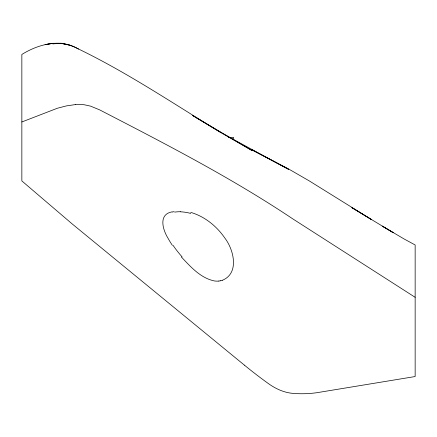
<?xml version="1.0" encoding="UTF-8"?>
<svg xmlns="http://www.w3.org/2000/svg" width="437" height="437" viewBox="0 0 437 437"><rect width="100%" height="100%" fill="white"/><g stroke="black" fill="none" stroke-linecap="round" stroke-linejoin="round"><path stroke-width="0.66" d="M21.85 121.972L57.373 108.245L66.419 105.896L75.47 104.574M222.433 280.275C239.574 273.24 233.833 249.784 224.837 238.039C216.632 226.131 204.691 216.446 190.707 212.377M171.998 211.869C158.183 214.392 162.81 229.72 167.841 237.919A68.347 28.476 40.3 0 0 171.998 244.78L172.336 245.294M218.811 281.067L220.259 280.854M228.507 137.398L233.566 137.398L233.566 139.441M69.893 45.186L61.338 43.41L52.784 43.831C61.715 42.345 70.625 44.749 78.442 49.02C60.634 38.227 38.412 44.148 21.85 54.456L21.85 180.923L72.455 224.154L244.392 365.135M78.442 48.966C127.866 72.897 173.467 103.667 220.259 132.198L193.569 116.171M192.406 115.406L194.148 116.428M195.306 117.116L251.87 150.448L220.259 132.285L288.688 169.387L251.87 149.825L288.688 169.021L309.325 180.934L371.324 219.472L351.889 207.668L393.24 232.686L382.282 226.109L404.192 239.023L415.15 244.966L415.15 376.541L316.787 392.716A107.852 107.852 0 0 1 292.653 393.349C283.87 392.568 275.632 388.755 268.526 383.67A461.352 461.352 0 0 1 244.398 365.13M415.15 297.307L292.653 218.79C231.135 177.641 165.252 143.784 99.603 109.845L90.552 106.131L84.516 104.809A39.423 39.423 0 0 0 75.47 104.574M181.415 257.027C190.636 266.827 200.528 278.019 214.277 280.925A20.015 13.913 38 0 0 218.806 281.057M174.691 212.131A29.645 13.684 17.2 0 1 180.771 211.721M172.265 212.049A31.743 14.066 15.6 0 1 174.128 211.628M180.7 211.836A27.93 14.618 21.5 0 1 190.718 213.409M222.389 280.221A24.707 15.95 30.2 0 1 220.215 280.789M182.092 256.912A72.395 32.087 38.8 0 1 173.068 245.365M52.784 43.312L45.049 44.661L52.784 43.339L61.338 43.274L52.784 43.312"/></g></svg>
